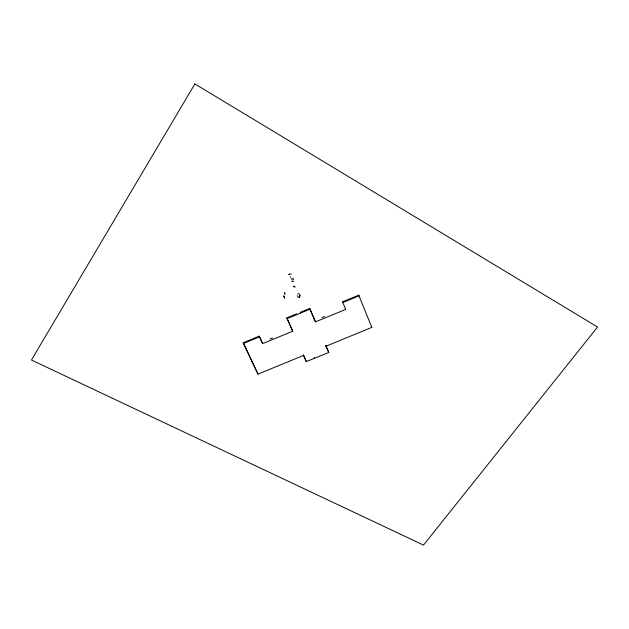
<?xml version="1.0" encoding="UTF-8"?>
<svg xmlns="http://www.w3.org/2000/svg" width="629" height="629" viewBox="0 0 629 629"><rect width="100%" height="100%" fill="white"/><g stroke="black" fill="none" stroke-linecap="round" stroke-linejoin="round"><path stroke-width="0.94" d="M297.258 295.748C299.734 300.544 301.511 293.625 297.918 293.523M299.986 295.284L299.278 297.47M328.747 352.437L325.775 345.439L328.747 352.437L306.339 361.636L303.555 355.424L257.992 374.129L243.211 342.758L259.282 336.138L262.6 343.623L292.713 331.224L286.848 317.889L296.55 313.887L296.77 314.61M345.407 308.705L345.698 309.421L315.475 321.859L309.735 308.454L300.442 312.291L300.67 313.006M287.06 318.62L309.979 309.169L309.735 308.454M342.561 301.834L358.734 295.174L359.033 295.874L342.844 302.541L342.561 301.834L345.698 309.421M243.368 343.513L259.455 336.892M270.077 338.968L272.53 337.962M322.111 317.551L324.58 316.536M326.034 346.186L371.794 327.394L358.734 295.174M290.913 273.992L291.321 274.252M290.755 277.515L290.433 276.933M243.211 342.758L257.992 374.129M259.282 336.138L262.6 343.623M286.848 317.889L292.713 331.224M303.327 354.662L306.339 361.636M309.979 309.169L315.475 321.859M371.487 326.671L371.794 327.394M314.28 357.516L314.516 358.278M293.098 278.144L293.303 279.889M291.832 278.388L292.021 279.976M283.773 295.984L284.607 298.052L283.773 295.984M284.418 292.91L285.008 294.301L284.457 292.886M288.9 274.629L289.859 274L288.9 274.629M194.88 83.909L31.45 360.024L423.498 545.091L597.55 327.025L194.88 83.909M292.06 281.422L293.326 281.383L292.123 281.399M293.539 286.203L294.93 286.997L293.539 286.203"/></g></svg>
